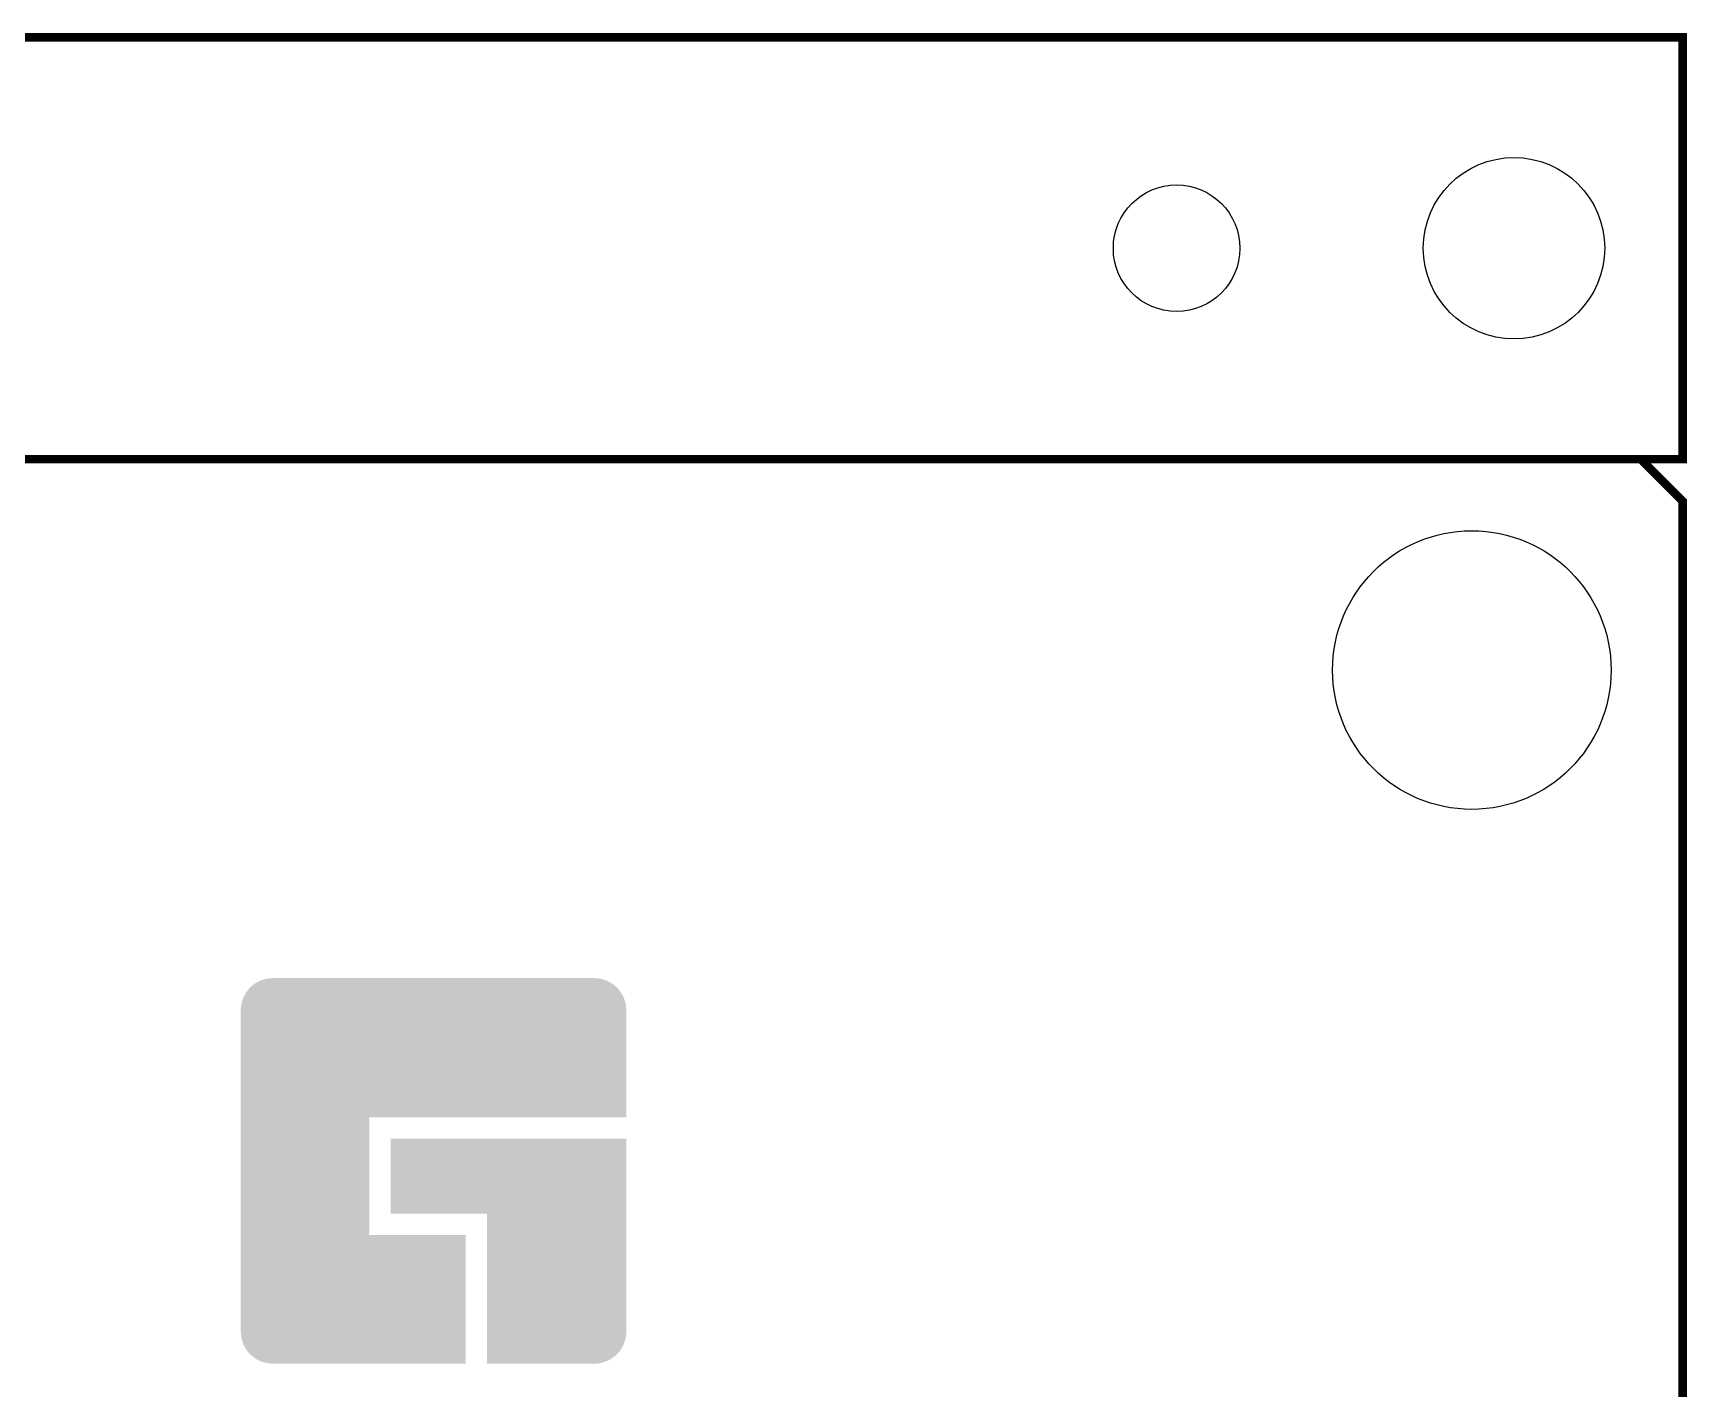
# Model space of a CAD drawing. Extents: x 0 to 200, y -10 to 130.
# Drawn here: x 160.89 to 200.1, y 97.96 to 130.1 of the extents above; entities that cross this region are included whole.
import ezdxf

# ---------------------------------------------------------------- set-up
doc = ezdxf.new("R2010")
doc.units = 0
doc.layers.get('0').update_dxf_attribs({"linetype": 'CONTINUOUS'})
doc.layers.add('MASK_TOP_ART', color=6, linetype='CONTINUOUS')
doc.layers.add('SILK_TOP_ART', color=6, linetype='CONTINUOUS')

# ---------------------------------------------------------------- blocks, each defined once
blk = doc.blocks.new('ROUND_633')
blk.add_circle((0, 0), 2.15)
blk = doc.blocks.new('ROUND_635')
blk.add_circle((0, 0), 3.302)
blk = doc.blocks.new('ROUND_632')
blk.add_circle((0, 0), 1.5)

msp = doc.modelspace()

# ---------------------------------------------------------------- linework, layer by layer
at = {"layer": 'MASK_TOP_ART', "const_width": 0.2}
for points in [[(200, 130), (0, 130), (0, 120), (200, 120), (200, 130)], [(1, 0), (199, 0), (200, 1), (200, 119), (199, 120), (1, 120), (0, 119), (0, 1), (1, 0)]]:
    msp.add_lwpolyline(points, dxfattribs=at)
at = {"layer": 'SILK_TOP_ART', "const_width": 0.2}
for points in [[(200, 130), (0, 130), (0, 120), (200, 120), (200, 130)], [(1, 0), (199, 0), (200, 1), (200, 119), (199, 120), (1, 120), (0, 119), (0, 1), (1, 0)]]:
    msp.add_lwpolyline(points, dxfattribs=at)
at = {"layer": 'SILK_TOP_ART'}
for points in [[(165.937, 107.3596), (166.0335, 107.4765), (174.8245, 107.3596), (174.7305, 107.4765)], [(166.0335, 107.4765), (166.1478, 107.5705), (174.7305, 107.4765), (174.6136, 107.5705)], [(166.1478, 107.5705), (166.2799, 107.6416), (174.6136, 107.5705), (174.4841, 107.6416)], [(166.2799, 107.6416), (166.4221, 107.6848), (174.4841, 107.6416), (174.3393, 107.6848)], [(166.4221, 107.6848), (166.572, 107.7), (174.3393, 107.6848), (174.192, 107.7)], [(165.81, 106.938), (165.8252, 107.0853), (174.954, 106.938), (174.9388, 107.0853)], [(165.8252, 107.0853), (165.8684, 107.2301), (174.9388, 107.0853), (174.8956, 107.2301)], [(165.8684, 107.2301), (165.937, 107.3596), (174.8956, 107.2301), (174.8245, 107.3596)], [(165.81, 104.398), (165.81, 106.938), (174.95398, 104.398), (174.954, 106.938)], [(165.81, 104.39798), (165.81, 104.398), (168.858, 104.39798), (174.95398, 104.398)], [(165.81, 101.604), (165.81, 104.39798), (168.85802, 101.604), (168.858, 104.39798)], [(169.366, 102.11202), (169.36602, 103.88998), (174.954, 102.11202), (174.954, 103.88998)], [(169.36602, 103.88998), (169.36602, 103.89), (174.954, 103.88998), (169.36602, 103.89)], [(171.65198, 102.112), (169.366, 102.11202), (174.954, 102.112), (174.954, 102.11202)], [(171.65201, 99.318), (171.65198, 102.112), (174.954, 99.318), (174.954, 102.112)], [(165.81, 101.60398), (165.81, 101.604), (171.144, 101.60398), (168.85802, 101.604)], [(165.81, 99.318), (165.81, 101.60398), (171.14398, 99.318), (171.144, 101.60398)], [(165.8252, 99.1681), (165.81, 99.318), (171.14398, 99.1681), (171.14398, 99.318)], [(171.65201, 99.1681), (171.65201, 99.318), (174.9388, 99.1681), (174.954, 99.318)], [(165.8684, 99.0259), (165.8252, 99.1681), (171.14398, 99.0259), (171.14398, 99.1681)], [(165.937, 98.8938), (165.8684, 99.0259), (171.14398, 98.8938), (171.14398, 99.0259)], [(166.0335, 98.777), (165.937, 98.8938), (171.14398, 98.777), (171.14398, 98.8938)], [(171.65202, 99.0259), (171.65201, 99.1681), (174.8956, 99.0259), (174.9388, 99.1681)], [(171.65202, 98.8938), (171.65202, 99.0259), (174.8245, 98.8938), (174.8956, 99.0259)], [(171.65202, 98.777), (171.65202, 98.8938), (174.7305, 98.777), (174.8245, 98.8938)], [(166.1478, 98.683), (166.0335, 98.777), (171.14398, 98.683), (171.14398, 98.777)], [(166.2799, 98.6144), (166.1478, 98.683), (171.14398, 98.6144), (171.14398, 98.683)], [(166.4221, 98.5712), (166.2799, 98.6144), (171.14398, 98.5712), (171.14398, 98.6144)], [(166.572, 98.556), (166.4221, 98.5712), (171.14398, 98.556), (171.14398, 98.5712)], [(171.65202, 98.683), (171.65202, 98.777), (174.6136, 98.683), (174.7305, 98.777)], [(171.65202, 98.6144), (171.65202, 98.683), (174.4841, 98.6144), (174.6136, 98.683)], [(171.65202, 98.5712), (171.65202, 98.6144), (174.3393, 98.5712), (174.4841, 98.6144)], [(171.65202, 98.556), (171.65202, 98.5712), (174.192, 98.556), (174.3393, 98.5712)]]:
    msp.add_solid(points, dxfattribs=at)

# ---------------------------------------------------------------- block references
at = {"layer": 'MASK_TOP_ART'}
for name, p in [('ROUND_633', (196, 125)), ('ROUND_632', (188, 125)), ('ROUND_635', (195, 115))]:
    msp.add_blockref(name, p, dxfattribs=at)

doc.saveas('drawing.dxf')
